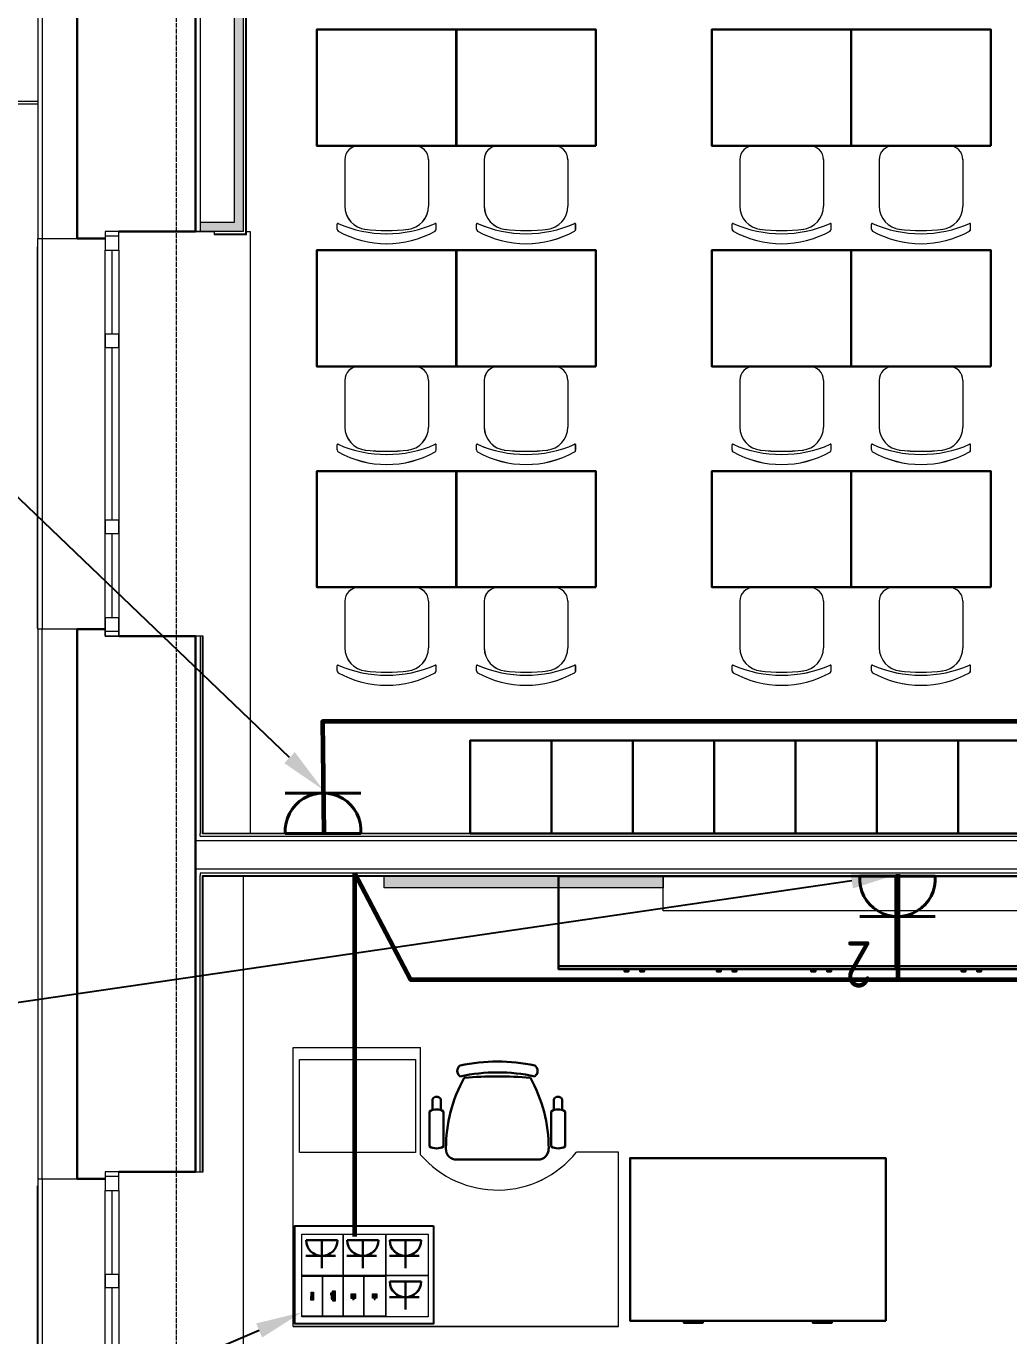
# Model space of a CAD drawing. Header units: millimetres. Extents: x -32 to 417638015, y -35 to 175284279.
# Drawn here: x 1029691 to 1033920, y 78476 to 84110 of the extents above; entities that cross this region are included whole.
import ezdxf
from ezdxf import colors
from ezdxf.entities.mleader import LeaderData, LeaderLine
from ezdxf.math import Vec2, Vec3

# ---------------------------------------------------------------- set-up
doc = ezdxf.new("R2010")
doc.units = ezdxf.units.MM
doc.linetypes.add('ADSK_Линия сетки', pattern=[25, 20, -2.5, 0, -2.5])
for name, color, linetype, lineweight in [('_ Окна', 7, 'Continuous', 9), ('_ЭМ_В полу', 26, 'Кабель в трубе', 60), ('_ЭМ_гофра', 5, 'Continuous', 60), ('_ЭМ_ТХобщее_слой', 7, 'Continuous', 30), ('Обобщенные модели', 7, 'Continuous', 18), ('Окна', 7, 'Continuous', 9), ('Оси', 253, 'Continuous', 9), ('Перекрытие', 7, 'Continuous', 18), ('Стены внутренние', 7, 'Continuous', 18), ('Стены наружные', 7, 'Continuous', 18), ('Стены несущие', 7, 'Continuous', 30), ('Стены отделка', 7, 'Continuous', 30), ('Стены перегородки', 7, 'Continuous', 30), ('Стены штриховка', 7, 'Continuous', 9), ('ТХ', 5, 'Continuous', 0), ('ШТРИХОВКА', 252, 'Continuous', 15), ('Электро', 250, 'Continuous', 25), ('ЭМ', 5, 'Continuous', 40), ('ЭОМ_Кабель Быт. розеток', 5, 'Continuous', 30), ('ЭОМ_Кабель для СУП', 150, 'Continuous', 9)]:
    doc.layers.add(name, color=color, linetype=linetype, lineweight=lineweight)
for name, color, linetype in [('_ЭМ_Надписи', 7, 'Continuous'), ('PDF _СС_розетки', 7, 'Continuous'), ('ВНУТРЯНКА', 1, 'Continuous'), ('ЭОМ_Лотки рабочие', 5, 'Continuous')]:
    doc.layers.add(name, color=color, linetype=linetype)
doc.layers.add('PDF _ЭОМ _розетки', color=7, linetype='Continuous', true_color=0xeb0000)
doc.styles.add('ELine', font='txt.shx')
doc.styles.add('ЭОМ', font='isocpeur.ttf', dxfattribs={"width": 0.85, "height": 250})
doc.linetypes.add('TRAY', pattern='A,12.119257,["_",ELine,S=4.5,R=90,X=0,Y=-1.555839],0.750382,["_",ELine,S=4.5,R=0,X=0,Y=-0.805849],1.314849,["_",ELine,S=4.5,R=0,X=0,Y=-0.805849],2.250029,["_",ELine,S=4.5,R=90,X=0,Y=-1.555839],13.565483', length=30)
doc.linetypes.add('Кабель в трубе', pattern='A,8,[133,ltypeshp.shx,S=1,R=0,X=10,Y=1.3],-3,[130,ltypeshp.shx,S=1.5,R=-45,X=-1.5,Y=0],8', length=19)

# ---------------------------------------------------------------- blocks, each defined once
blk = doc.blocks.new('Стул ученич штабелир №5-7')
at = {"color": 0, "linetype": 'ByBlock', "lineweight": -2}
for p, q in [((-120.1, 0), (120.1, 0)), ((-120.1, 0), (120.1, 0)), ((-179.9, -60), (-179.9, -260.3)), ((-179.9, -60), (-179.9, -260.3)), ((180.1, -60), (180.1, -260.3)), ((180.1, -60), (180.1, -260.3)), ((-213.4, -359), (-213.4, -337.3)), ((-213.4, -359), (-213.4, -337.3)), ((213.6, -359), (213.6, -337.3)), ((213.6, -359), (213.6, -337.3))]:
    blk.add_line(p, q, dxfattribs=at)
for centre, radius, start, end in [((-119.9, -60), 60, 90, 180), ((-119.9, -60), 60, 90, 180), ((120.1, -60), 60, 0, 90), ((120.1, -60), 60, 0, 90), ((-79.9, -260.3), 100, 180, 264.2584), ((-79.9, -260.3), 100, 180, 264.2584), ((80.1, -260.3), 100, 275.7416, 0), ((80.1, -260.3), 100, 275.7416, 0), ((-210.4, -337.3), 3, 63.8978, 180), ((-210.4, -337.3), 3, 63.8978, 180), ((0.1, 142.3), 520.8, 246.3195, 293.6805), ((0.1, 142.3), 520.8, 246.3195, 293.6805), ((210.6, -337.3), 3, 0, 116.1022), ((210.6, -337.3), 3, 0, 116.1022), ((-203.4, -359), 10, 180, 238.0683), ((-203.4, -359), 10, 180, 238.0683), ((0.1, 9), 430.5, 240.9917, 299.0083), ((0.1, 9), 430.5, 240.9917, 299.0083), ((0.1, 435.5), 800.4, 263.247, 276.753), ((0.1, 435.5), 800.4, 263.247, 276.753), ((203.6, -359), 10, 301.9317, 0), ((203.6, -359), 10, 301.9317, 0)]:
    blk.add_arc(centre, radius, start, end, dxfattribs=at)
blk = doc.blocks.new('ТХ 3 этаж')
at = {"lineweight": 0}
h = blk.add_hatch(color=8, dxfattribs=at)
h.dxf.hatch_style = 1
h.paths.add_polyline_path([(3112.5, 28725.7), (3112.5, 28675.7), (1912.5, 28675.7), (1912.5, 28725.7)])
at = {"color": 8, "linetype": 'Continuous'}
for p, q in [((2662.5, 28337.7), (4112.5, 28337.7)), ((4112.5, 28337.7), (5562.5, 28337.7)), ((2119.2, 27764.9), (2119.2, 27719.3)), ((2155.9, 27764.8), (2155.9, 27719.1)), ((2641.6, 27764.8), (2641.6, 27719.1)), ((2678.4, 27764.9), (2678.3, 27719.3)), ((2107.2, 27713.5), (2107.2, 27562.3)), ((2167.4, 27713.5), (2167.4, 27562.3)), ((2630.1, 27713.5), (2630.1, 27562.3)), ((2690.4, 27713.5), (2690.4, 27562.3)), ((2223.7, 27506.1), (2573.8, 27506.1))]:
    blk.add_line(p, q, dxfattribs=at)
at = {"color": 8, "linetype": 'Continuous', "lineweight": 5}
for p, q in [((1520.5, 26787.7), (1520.5, 27987.7)), ((1520.5, 27987.7), (2068.4, 27987.7)), ((2068.4, 27526.7), (2068.4, 27987.7)), ((2920.5, 27537.7), (2739.6, 27537.7)), ((2920.5, 26787.7), (2920.5, 27537.7)), ((2920.5, 26787.7), (2920.5, 27537.7)), ((2920.5, 26787.7), (1520.5, 26787.7)), ((1520.5, 26787.7), (2920.5, 26787.7))]:
    blk.add_line(p, q, dxfattribs=at)
at = {"color": 8}
for points in [[(2222.5, 31868.3), (1622.5, 31868.3), (1622.5, 32368.3), (2222.5, 32368.3)], [(2822.5, 31868.3), (2222.5, 31868.3), (2222.5, 32368.3), (2822.5, 32368.3)], [(3922.5, 31868.3), (3322.5, 31868.3), (3322.5, 32368.3), (3922.5, 32368.3)], [(4522.5, 31868.3), (3922.5, 31868.3), (3922.5, 32368.3), (4522.5, 32368.3)], [(2222.5, 30918.3), (1622.5, 30918.3), (1622.5, 31418.3), (2222.5, 31418.3)], [(2822.5, 30918.3), (2222.5, 30918.3), (2222.5, 31418.3), (2822.5, 31418.3)], [(3922.5, 30918.3), (3322.5, 30918.3), (3322.5, 31418.3), (3922.5, 31418.3)], [(4522.5, 30918.3), (3922.5, 30918.3), (3922.5, 31418.3), (4522.5, 31418.3)], [(2222.5, 29968.3), (1622.5, 29968.3), (1622.5, 30468.3), (2222.5, 30468.3)], [(2822.5, 29968.3), (2222.5, 29968.3), (2222.5, 30468.3), (2822.5, 30468.3)], [(3922.5, 29968.3), (3322.5, 29968.3), (3322.5, 30468.3), (3922.5, 30468.3)], [(4522.5, 29968.3), (3922.5, 29968.3), (3922.5, 30468.3), (4522.5, 30468.3)]]:
    blk.add_lwpolyline(points, close=True, dxfattribs=at)
for points in [[(2632.5, 29309.7), (2282.5, 29309.7), (2282.5, 28909.7), (2632.5, 28909.7), (2632.5, 29309.7)], [(2982.5, 29309.7), (2632.5, 29309.7), (2632.5, 28909.7), (2982.5, 28909.7), (2982.5, 29309.7)], [(3332.5, 29309.7), (2982.5, 29309.7), (2982.5, 28909.7), (3332.5, 28909.7), (3332.5, 29309.7)], [(3682.5, 29309.7), (3332.5, 29309.7), (3332.5, 28909.7), (3682.5, 28909.7), (3682.5, 29309.7)], [(4032.5, 29309.7), (3682.5, 29309.7), (3682.5, 28909.7), (4032.5, 28909.7), (4032.5, 29309.7)], [(4382.5, 29309.7), (4032.5, 29309.7), (4032.5, 28909.7), (4382.5, 28909.7), (4382.5, 29309.7)], [(4732.5, 29309.7), (4382.5, 29309.7), (4382.5, 28909.7), (4732.5, 28909.7), (4732.5, 29309.7)]]:
    blk.add_lwpolyline(points, dxfattribs=at)
at = {"color": 8, "lineweight": 0}
blk.add_lwpolyline([(3112.5, 28725.7), (3112.5, 28675.7), (1912.5, 28675.7), (1912.5, 28725.7), (3112.5, 28725.7)], dxfattribs=at)
at = {"color": 8, "linetype": 'Continuous'}
for points in [[(2662.5, 28725.7), (2662.5, 28325.7), (4112.5, 28325.7), (4112.5, 28725.7)], [(4112.5, 28725.7), (4112.5, 28325.7), (5562.5, 28325.7), (5562.5, 28725.7)], [(2963.8, 28325.7), (2946.4, 28325.7), (2946.4, 28315.4), (2963.8, 28315.4)], [(3031.5, 28325.7), (3014.1, 28325.7), (3014.1, 28315.4), (3031.5, 28315.4)], [(3360.7, 28325.7), (3343.3, 28325.7), (3343.3, 28315.4), (3360.7, 28315.4)], [(3428.4, 28325.7), (3411, 28325.7), (3411, 28315.4), (3428.4, 28315.4)], [(3767.7, 28325.7), (3750.3, 28325.7), (3750.3, 28315.4), (3767.7, 28315.4)], [(3835.4, 28325.7), (3818, 28325.7), (3818, 28315.4), (3835.4, 28315.4)], [(4413.8, 28325.7), (4396.4, 28325.7), (4396.4, 28315.4), (4413.8, 28315.4)], [(4481.5, 28325.7), (4464.1, 28325.7), (4464.1, 28315.4), (4481.5, 28315.4)], [(4070.5, 26812.7), (2970.5, 26812.7), (2970.5, 27512.7), (4070.5, 27512.7)]]:
    blk.add_lwpolyline(points, close=True, dxfattribs=at)
at = {"color": 8, "linetype": 'Continuous', "lineweight": 5}
for points in [[(5112.5, 28575.7), (3112.5, 28575.7), (3112.5, 28725.7), (5112.5, 28725.7)], [(1546.9, 27936.4), (2046.9, 27936.4), (2046.9, 27536.4), (1546.9, 27536.4)]]:
    blk.add_lwpolyline(points, close=True, dxfattribs=at)
at = {"color": 8, "linetype": 'Continuous'}
for points in [[(3283.7, 26812.7), (3283.7, 26803.7), (3201.9, 26803.7), (3201.9, 26812.7)], [(3757.2, 26812.7), (3757.2, 26803.7), (3839, 26803.7), (3839, 26812.7)]]:
    blk.add_lwpolyline(points, dxfattribs=at)
for centre, radius, start, end in [((2254.8, 27887.2), 28.1, 124.2915, 235.7083), ((2399.5, 27180.4), 747.5, 77.602, 102.3978), ((2544.1, 27887.2), 28.1, 304.2901, 55.7096), ((2802.2, 27554.5), 624.5, 150.9068, 180.1215), ((2399.5, 27133.9), 747.5, 77.602, 102.3978), ((2399.5, 26102.1), 1761.9, 85.3938, 94.6546), ((1995.4, 27554.5), 624.5, 359.878, 29.1059), ((2137.6, 27756.3), 20.2, 24.8955, 155.3354), ((2660, 27756.4), 20.2, 24.8955, 155.3354), ((2137.3, 27663.5), 58.4, 58.951, 121.0488), ((2660.3, 27663.5), 58.4, 58.951, 121.0488), ((2137.3, 27612.4), 58.4, 238.951, 301.0488), ((2660.3, 27612.4), 58.4, 238.951, 301.0488), ((2223.1, 27551.5), 45.4, 177.8135, 270.7479), ((2574.4, 27551.5), 45.4, 269.2519, 2.1866)]:
    blk.add_arc(centre, radius, start, end, dxfattribs=at)
at = {"color": 8, "linetype": 'Continuous', "lineweight": 5}
blk.add_arc((2399.4, 27812), 437, 220.7633, 321.1101, dxfattribs=at)
at = {"layer": 'ТХ', "color": 8, "lineweight": 0}
for p in [(1922.5, 31868.3), (2522.5, 31868.3), (3622.5, 31868.3), (4222.5, 31868.3), (1922.5, 30918.3), (2522.5, 30918.3), (3622.5, 30918.3), (4222.5, 30918.3), (1922.5, 29968.3), (2522.5, 29968.3), (3622.5, 29968.3), (4222.5, 29968.3)]:
    blk.add_blockref('Стул ученич штабелир №5-7', p, dxfattribs=at)
blk = doc.blocks.new('План 3 этажа')
at = {"layer": 'Стены внутренние'}
for points in [[(-5704.234, 31657.155), (-5704.234, 33927.155), (-5744.234, 33926.169), (-5744.234, 31657.155)], [(-5890.445, 31617.155), (-5704.234, 31618.155), (-5704.234, 31657.155), (-5890.445, 31657.155), (-5890.445, 31618.155)]]:
    blk.add_hatch(color=8, dxfattribs=at).paths.add_polyline_path(points)
at = {"layer": '_ Окна', "color": 8, "lineweight": 18}
for p, q in [((-6240.445, 31617.155), (-6300.445, 31617.155)), ((-6300.445, 31617.155), (-6300.445, 31537.155)), ((-6240.445, 31537.155), (-6240.445, 31617.155)), ((-6300.445, 31537.155), (-6240.445, 31537.155)), ((-6300.445, 31177.155), (-6240.445, 31177.155)), ((-6300.445, 31117.155), (-6300.445, 31177.155)), ((-6240.445, 31177.155), (-6240.445, 31117.155)), ((-6240.445, 31117.155), (-6300.445, 31117.155)), ((-6300.445, 30377.155), (-6240.445, 30377.155)), ((-6300.445, 30317.155), (-6300.445, 30377.155)), ((-6240.445, 30377.155), (-6240.445, 30317.155)), ((-6240.445, 30317.155), (-6300.445, 30317.155)), ((-6300.445, 29957.155), (-6240.445, 29957.155)), ((-6300.445, 29877.155), (-6300.445, 29957.155)), ((-6240.445, 29957.155), (-6240.445, 29877.155)), ((-6240.445, 29877.155), (-6300.445, 29877.155)), ((-6240.445, 27572.158), (-6300.445, 27572.158)), ((-6300.445, 27572.158), (-6300.445, 27492.158)), ((-6240.445, 27492.158), (-6240.445, 27572.158)), ((-6300.445, 27492.158), (-6240.445, 27492.158)), ((-6300.445, 27132.158), (-6240.445, 27132.158)), ((-6300.445, 27072.158), (-6300.445, 27132.158)), ((-6240.445, 27132.158), (-6240.445, 27072.158)), ((-6240.445, 27072.158), (-6300.445, 27072.158))]:
    blk.add_line(p, q, dxfattribs=at)
at = {"layer": '_ Окна', "color": 8}
for p, q in [((-6240.445, 31597.155), (-6300.445, 31597.155)), ((-6270.445, 31177.155), (-6270.445, 31537.155)), ((-6270.445, 30377.155), (-6270.445, 31117.155)), ((-6270.445, 29957.155), (-6270.445, 30317.155)), ((-6240.445, 29897.155), (-6300.445, 29897.155)), ((-6240.445, 27552.158), (-6300.445, 27552.158)), ((-6270.445, 27132.158), (-6270.445, 27492.158)), ((-6270.445, 26332.158), (-6270.445, 27072.158))]:
    blk.add_line(p, q, dxfattribs=at)
at = {"layer": 'Обобщенные модели', "color": 8}
for p, q in [((-6590.445, 32177.334), (-6689.586, 32177.334)), ((-6689.586, 32167.334), (-6590.445, 32167.334))]:
    blk.add_line(p, q, dxfattribs=at)
at = {"layer": 'Окна', "color": 8}
for p, q in [((-6300.445, 31617.155), (-6300.445, 31537.155)), ((-6240.445, 31617.155), (-6300.445, 31617.155)), ((-6240.445, 31537.155), (-6240.445, 31617.155)), ((-6300.445, 31177.155), (-6300.445, 31537.155)), ((-6240.445, 31537.155), (-6240.445, 31177.155)), ((-6300.445, 31177.155), (-6300.445, 31117.155)), ((-6240.445, 31117.155), (-6240.445, 31177.155)), ((-6300.445, 30377.155), (-6300.445, 31117.155)), ((-6240.445, 31117.155), (-6240.445, 30377.155)), ((-6300.445, 30377.155), (-6300.445, 30317.155)), ((-6240.445, 30317.155), (-6240.445, 30377.155)), ((-6300.445, 29957.155), (-6300.445, 30317.155)), ((-6240.445, 30317.155), (-6240.445, 29957.155)), ((-6300.445, 29957.155), (-6300.445, 29877.155)), ((-6240.445, 29877.155), (-6240.445, 29957.155)), ((-6300.445, 29877.155), (-6240.445, 29877.155)), ((-6300.445, 27572.158), (-6300.445, 27492.158)), ((-6240.445, 27572.158), (-6300.445, 27572.158)), ((-6240.445, 27492.158), (-6240.445, 27572.158)), ((-6300.445, 27132.158), (-6300.445, 27492.158)), ((-6240.445, 27492.158), (-6240.445, 27132.158)), ((-6300.445, 27132.158), (-6300.445, 27072.158)), ((-6240.445, 27072.158), (-6240.445, 27132.158)), ((-6300.445, 26332.158), (-6300.445, 27072.158)), ((-6240.445, 27072.158), (-6240.445, 26332.158))]:
    blk.add_line(p, q, dxfattribs=at)
at = {"layer": 'Оси', "color": 8, "linetype": 'ADSK_Линия сетки'}
blk.add_line((-5993.092, -3523.688), (-5993.092, 44268.966), dxfattribs=at)
at = {"layer": 'Перекрытие', "color": 8}
for p, q in [((-5830.445, 31616.675), (-6240.445, 31616.675)), ((-5674.234, 31616.675), (-5692.33, 31616.675)), ((-5674.234, 29028.133), (-5674.234, 31616.675)), ((-5704.234, 25844.158), (-5704.234, 28844.209))]:
    blk.add_line(p, q, dxfattribs=at)
at = {"layer": 'Стены наружные', "color": 8}
for p, q in [((-6590.445, 29907.155), (-6590.445, 31587.155)), ((-6570.445, 31587.155), (-6570.445, 29907.155)), ((-6591.445, 29911.675), (-6591.445, 31551.675)), ((-6590.445, 31551.675), (-6591.445, 31551.675)), ((-6591.445, 29911.675), (-6590.445, 29911.675)), ((-6591.445, 25870.896), (-6591.445, 27510.896)), ((-6591.445, 27510.896), (-6590.445, 27510.896)), ((-6590.445, 27542.158), (-6590.445, 25877.158)), ((-6570.445, 27542.158), (-6570.445, 25877.158))]:
    blk.add_line(p, q, dxfattribs=at)
at = {"layer": 'Стены несущие', "color": 8}
for p, q in [((-6420.445, 31587.155), (-6420.445, 33952.155)), ((-6420.445, 33952.155), (-6420.445, 31588.155)), ((-5910.445, 31617.155), (-5910.445, 33927.155)), ((-6240.445, 31617.155), (-5910.445, 31617.155)), ((-6420.445, 31587.155), (-6300.445, 31587.155)), ((-6300.445, 29907.155), (-6420.445, 29907.155)), ((-6420.445, 29907.155), (-6420.445, 27542.158)), ((-5910.445, 29877.155), (-6240.445, 29877.155)), ((-5910.445, 27572.158), (-5910.445, 29877.155)), ((-6240.445, 27572.158), (-5910.445, 27572.158)), ((-6420.445, 27542.158), (-6300.445, 27542.158))]:
    blk.add_line(p, q, dxfattribs=at)
at = {"layer": 'Стены отделка', "color": 8, "lineweight": 9}
for p, q in [((-6590.445, 33952.155), (-6590.445, 31587.155)), ((-6570.445, 33952.155), (-6570.445, 31587.155)), ((-5890.445, 33927.155), (-5890.445, 31657.155)), ((-5704.234, 31617.155), (-5704.234, 33927.155)), ((-5692.234, 31607.155), (-5692.234, 33937.155)), ((-5744.234, 33887.155), (-5744.234, 31657.155)), ((-5910.445, 31617.155), (-5910.445, 31617.155)), ((-5704.234, 31617.155), (-5910.445, 31617.155)), ((-5744.234, 31657.155), (-5890.445, 31657.155)), ((-5890.445, 31657.155), (-5890.445, 31617.155)), ((-5830.445, 31617.155), (-5830.445, 31605.155)), ((-6590.445, 31587.155), (-6420.445, 31587.155)), ((-5830.445, 31605.155), (-5694.234, 31605.155)), ((-6590.445, 29907.155), (-6590.445, 27542.158)), ((-6420.445, 29907.155), (-6590.445, 29907.155)), ((-6570.445, 27542.158), (-6570.445, 29907.155)), ((-5878.445, 29877.155), (-5910.445, 29877.155)), ((-5878.445, 29028.209), (-5878.445, 29877.155)), ((-5890.445, 29016.209), (-5890.445, 29028.209)), ((-499.255, 29028.209), (-5878.445, 29028.209)), ((-5890.445, 29016.209), (-493.255, 29016.209)), ((207.343, 28856.209), (-5890.445, 28856.209)), ((-5890.445, 28856.209), (-5890.445, 28846.209)), ((-5878.445, 28844.209), (195.343, 28844.209)), ((-5878.445, 27572.158), (-5878.445, 28844.209)), ((-5910.445, 27572.158), (-5878.445, 27572.158)), ((-5890.445, 27573.158), (-5890.445, 27572.158)), ((-6590.445, 27542.158), (-6420.445, 27542.158))]:
    blk.add_line(p, q, dxfattribs=at)
at = {"layer": 'Стены перегородки', "color": 8, "lineweight": 18}
for p, q in [((247.343, 28996.209), (-5910.445, 28996.209)), ((-5910.445, 28876.209), (247.343, 28876.209))]:
    blk.add_line(p, q, dxfattribs=at)
at = {"layer": 'Стены штриховка', "color": 8}
for p, q in [((-5694.234, 31605.155), (-5694.234, 33939.155)), ((-5830.445, 31607.155), (-5692.234, 31607.155)), ((-5694.234, 31605.155), (-5692.234, 31605.155)), ((-5692.234, 31605.155), (-5692.234, 31607.155)), ((-5890.445, 29877.155), (-5890.445, 29028.209)), ((-5880.445, 29026.209), (-5880.445, 29877.155)), ((-497.255, 29026.209), (-5880.445, 29026.209)), ((-5890.445, 27573.158), (-5890.445, 28846.209)), ((-5880.445, 28846.209), (201.343, 28846.209)), ((-5880.445, 27572.158), (-5880.445, 28846.209))]:
    blk.add_line(p, q, dxfattribs=at)
at = {"layer": 'ЭОМ_Лотки рабочие'}
blk.add_blockref('ТХ 3 этаж', (-7010.895, 118.542), dxfattribs=at)
blk = doc.blocks.new('_ЭМ_ТХ2_3 этаж_нов')
at = {"lineweight": 0}
h = blk.add_hatch(color=8, dxfattribs=at)
h.dxf.hatch_style = 1
h.paths.add_polyline_path([(2094.6, 28690.3), (2094.6, 28640.3), (894.6, 28640.3), (894.6, 28690.3)])
at = {"color": 8, "linetype": 'Continuous'}
for p, q in [((1644.6, 28302.3), (3094.6, 28302.3)), ((3094.6, 28302.3), (4544.6, 28302.3)), ((1101.4, 27729.6), (1101.4, 27684)), ((1138.1, 27729.5), (1138.1, 27683.8)), ((1623.8, 27729.5), (1623.8, 27683.8)), ((1660.6, 27729.6), (1660.5, 27684)), ((1089.4, 27678.2), (1089.4, 27527)), ((1149.6, 27678.2), (1149.6, 27527)), ((1612.3, 27678.2), (1612.3, 27527)), ((1672.6, 27678.2), (1672.6, 27527)), ((1205.9, 27470.7), (1556, 27470.7))]:
    blk.add_line(p, q, dxfattribs=at)
at = {"color": 8, "linetype": 'Continuous', "lineweight": 5}
for p, q in [((502.6, 26752.3), (502.6, 27952.3)), ((502.6, 27952.3), (1050.6, 27952.3)), ((1050.6, 27491.3), (1050.6, 27952.3)), ((1902.6, 27502.3), (1721.8, 27502.3)), ((1902.6, 26752.3), (1902.6, 27502.3)), ((1902.6, 26752.3), (1902.6, 27502.3)), ((1902.6, 26752.3), (502.6, 26752.3)), ((502.6, 26752.3), (1902.6, 26752.3))]:
    blk.add_line(p, q, dxfattribs=at)
at = {"color": 8}
for points in [[(1204.6, 31833), (604.6, 31833), (604.6, 32333), (1204.6, 32333)], [(1804.6, 31833), (1204.6, 31833), (1204.6, 32333), (1804.6, 32333)], [(2904.6, 31833), (2304.6, 31833), (2304.6, 32333), (2904.6, 32333)], [(3504.6, 31833), (2904.6, 31833), (2904.6, 32333), (3504.6, 32333)], [(1204.6, 30883), (604.6, 30883), (604.6, 31383), (1204.6, 31383)], [(1804.6, 30883), (1204.6, 30883), (1204.6, 31383), (1804.6, 31383)], [(2904.6, 30883), (2304.6, 30883), (2304.6, 31383), (2904.6, 31383)], [(3504.6, 30883), (2904.6, 30883), (2904.6, 31383), (3504.6, 31383)], [(1204.6, 29933), (604.6, 29933), (604.6, 30433), (1204.6, 30433)], [(1804.6, 29933), (1204.6, 29933), (1204.6, 30433), (1804.6, 30433)], [(2904.6, 29933), (2304.6, 29933), (2304.6, 30433), (2904.6, 30433)], [(3504.6, 29933), (2904.6, 29933), (2904.6, 30433), (3504.6, 30433)]]:
    blk.add_lwpolyline(points, close=True, dxfattribs=at)
for points in [[(1614.6, 29274.3), (1264.6, 29274.3), (1264.6, 28874.3), (1614.6, 28874.3), (1614.6, 29274.3)], [(1964.6, 29274.3), (1614.6, 29274.3), (1614.6, 28874.3), (1964.6, 28874.3), (1964.6, 29274.3)], [(2314.6, 29274.3), (1964.6, 29274.3), (1964.6, 28874.3), (2314.6, 28874.3), (2314.6, 29274.3)], [(2664.6, 29274.3), (2314.6, 29274.3), (2314.6, 28874.3), (2664.6, 28874.3), (2664.6, 29274.3)], [(3014.6, 29274.3), (2664.6, 29274.3), (2664.6, 28874.3), (3014.6, 28874.3), (3014.6, 29274.3)], [(3364.6, 29274.3), (3014.6, 29274.3), (3014.6, 28874.3), (3364.6, 28874.3), (3364.6, 29274.3)], [(3714.6, 29274.3), (3364.6, 29274.3), (3364.6, 28874.3), (3714.6, 28874.3), (3714.6, 29274.3)]]:
    blk.add_lwpolyline(points, dxfattribs=at)
at = {"color": 8, "lineweight": 0}
blk.add_lwpolyline([(2094.6, 28690.3), (2094.6, 28640.3), (894.6, 28640.3), (894.6, 28690.3), (2094.6, 28690.3)], dxfattribs=at)
at = {"color": 8, "linetype": 'Continuous'}
for points in [[(1644.6, 28690.3), (1644.6, 28290.3), (3094.6, 28290.3), (3094.6, 28690.3)], [(3094.6, 28690.3), (3094.6, 28290.3), (4544.6, 28290.3), (4544.6, 28690.3)], [(1946, 28290.3), (1928.6, 28290.3), (1928.6, 28280.1), (1946, 28280.1)], [(2013.7, 28290.3), (1996.3, 28290.3), (1996.3, 28280.1), (2013.7, 28280.1)], [(2342.9, 28290.3), (2325.5, 28290.3), (2325.5, 28280.1), (2342.9, 28280.1)], [(2410.6, 28290.3), (2393.2, 28290.3), (2393.2, 28280.1), (2410.6, 28280.1)], [(2749.9, 28290.3), (2732.5, 28290.3), (2732.5, 28280.1), (2749.9, 28280.1)], [(2817.6, 28290.3), (2800.2, 28290.3), (2800.2, 28280.1), (2817.6, 28280.1)], [(3396, 28290.3), (3378.6, 28290.3), (3378.6, 28280.1), (3396, 28280.1)], [(3463.7, 28290.3), (3446.3, 28290.3), (3446.3, 28280.1), (3463.7, 28280.1)], [(3052.6, 26777.3), (1952.6, 26777.3), (1952.6, 27477.3), (3052.6, 27477.3)]]:
    blk.add_lwpolyline(points, close=True, dxfattribs=at)
at = {"color": 8, "linetype": 'Continuous', "lineweight": 5}
for points in [[(4094.6, 28540.3), (2094.6, 28540.3), (2094.6, 28690.3), (4094.6, 28690.3)], [(529.1, 27901.1), (1029.1, 27901.1), (1029.1, 27501.1), (529.1, 27501.1)]]:
    blk.add_lwpolyline(points, close=True, dxfattribs=at)
at = {"color": 8, "linetype": 'Continuous'}
for points in [[(2265.9, 26777.3), (2265.9, 26768.3), (2184.1, 26768.3), (2184.1, 26777.3)], [(2739.4, 26777.3), (2739.4, 26768.3), (2821.2, 26768.3), (2821.2, 26777.3)]]:
    blk.add_lwpolyline(points, dxfattribs=at)
for centre, radius, start, end in [((1381.7, 27145), 747.5, 77.602, 102.3978), ((1237, 27851.9), 28.1, 124.2915, 235.7083), ((1381.7, 27098.5), 747.5, 77.602, 102.3978), ((1526.3, 27851.9), 28.1, 304.2901, 55.7096), ((1784.4, 27519.2), 624.5, 150.9068, 180.1215), ((1381.7, 26066.7), 1761.9, 85.3938, 94.6546), ((977.6, 27519.2), 624.5, 359.878, 29.1059), ((1119.8, 27721), 20.2, 24.8955, 155.3354), ((1642.2, 27721), 20.2, 24.8955, 155.3354), ((1119.5, 27628.1), 58.4, 58.951, 121.0488), ((1642.5, 27628.1), 58.4, 58.951, 121.0488), ((1119.5, 27577), 58.4, 238.951, 301.0488), ((1205.3, 27516.1), 45.4, 177.8135, 270.7479), ((1556.6, 27516.1), 45.4, 269.2519, 2.1866), ((1642.5, 27577), 58.4, 238.951, 301.0488)]:
    blk.add_arc(centre, radius, start, end, dxfattribs=at)
at = {"color": 8, "linetype": 'Continuous', "lineweight": 5}
blk.add_arc((1381.6, 27776.7), 437, 220.7633, 321.1101, dxfattribs=at)
at = {"layer": 'ТХ', "color": 8, "lineweight": 0}
for p in [(904.6, 31833), (1504.6, 31833), (2604.6, 31833), (3204.6, 31833), (904.6, 30883), (1504.6, 30883), (2604.6, 30883), (3204.6, 30883), (904.6, 29933), (1504.6, 29933), (2604.6, 29933), (3204.6, 29933)]:
    blk.add_blockref('Стул ученич штабелир №5-7', p, dxfattribs=at)
blk = doc.blocks.new('розетк для люка')
at = {"layer": 'ВНУТРЯНКА', "color": 5, "lineweight": 30, "ltscale": 100, "transparency": 33554687}
blk.add_line((-67.1, -58.8), (-67.1, 69), dxfattribs=at)
at = {"layer": 'Электро', "color": 5, "lineweight": 30, "transparency": 33554687}
for p, q in [((0, 67.3), (0, -67.3)), ((0, 0), (-120.1, 0))]:
    blk.add_line(p, q, dxfattribs=at)
blk.add_ellipse((0.1, 0), major_axis=(47.6, 47.6), ratio=1, start_param=0.787621, end_param=3.924768, dxfattribs=at)
blk = doc.blocks.new('Люк на 6 мест')
h = blk.add_hatch(color=256)
h.dxf.hatch_style = 1
h.paths.add_polyline_path([(-284.6, 515.7), (-284.6, 526.8), (-319.2, 527), (-319.2, 515.9)])
h = blk.add_hatch(color=256)
h.dxf.hatch_style = 1
h.paths.add_polyline_path([(-323.7, 435.1), (-323.7, 435.1), (-313, 442.8), (-289.1, 442.7), (-279.4, 435), (-279.4, 435), (-279.3, 422.8), (-323.6, 422.8)])
h = blk.add_hatch(color=256)
h.dxf.hatch_style = 1
h.paths.add_polyline_path([(-311.7, 334.8), (-311.7, 341.7), (-317.2, 341.7), (-317.3, 347.2), (-311.8, 347.2), (-311.8, 354.1), (-292.5, 354.1), (-292.5, 334.9)])
h = blk.add_hatch(color=256)
h.dxf.hatch_style = 1
h.paths.add_polyline_path([(-311.3, 243.2), (-311.3, 250.1), (-316.8, 250.1), (-316.8, 255.6), (-311.3, 255.6), (-311.3, 262.4), (-292, 262.5), (-292, 243.2)])
for p, q in [((-323.6, 422.8), (-323.7, 435.1)), ((-323.7, 435.1), (-323.7, 435.1)), ((-279.3, 422.8), (-323.6, 422.8)), ((-289.1, 442.7), (-296.8, 442.7)), ((-296.8, 442.7), (-296.8, 435)), ((-289.1, 435), (-289.1, 442.7)), ((-289.1, 435), (-279.4, 435)), ((-279.4, 435), (-279.3, 422.8))]:
    blk.add_line(p, q)
for points in [[(-215.5, 477.1), (-388.3, 476.8), (-388.3, 565.7), (-215.5, 566)], [(-284.6, 526.8), (-284.6, 515.7), (-319.2, 515.9), (-319.2, 527)], [(-215.5, 388.2), (-388.3, 387.9), (-388.3, 476.8), (-215.5, 477.1)], [(-215.5, 299.3), (-388.3, 299), (-388.3, 387.9), (-215.5, 388.2)], [(-215.8, 205.5), (-388.7, 205.1), (-388.3, 299), (-215.5, 299.3)]]:
    blk.add_lwpolyline(points, close=True)
for points in [[(-311.8, 347.2), (-317.3, 347.2), (-317.2, 341.7), (-311.7, 341.7)], [(-311.8, 347.2), (-311.8, 354.1), (-292.5, 354.1)], [(-292.5, 354.1), (-292.5, 334.9), (-311.7, 334.8), (-311.7, 341.7)], [(-311.3, 255.6), (-316.8, 255.6), (-316.8, 250.1), (-311.3, 250.1)], [(-292, 262.5), (-292, 243.2), (-311.3, 243.2), (-311.3, 250.1)], [(-311.3, 255.6), (-311.3, 262.4), (-292, 262.5)]]:
    blk.add_lwpolyline(points)
at = {"layer": 'PDF _СС_розетки', "linetype": 'Continuous', "lineweight": 20, "transparency": 33554687}
for points in [[(-391.2, 566), (-213.4, 566), (-213.4, 388.2), (-391.2, 388.2)], [(-391.2, 388.2), (-213.4, 388.2), (-213.4, 205.3), (-391.2, 205.3)], [(-391.2, 388.2), (-213.4, 388.2), (-213.4, 205.3), (-391.2, 205.3)], [(-391.2, 205.3), (-213.4, 205.3), (-213.4, 22.4), (-391.2, 22.4)]]:
    blk.add_lwpolyline(points, close=True, dxfattribs=at)
at = {"layer": 'PDF _ЭОМ _розетки', "color": 3, "linetype": 'Continuous', "lineweight": 25, "transparency": 33554687}
blk.add_lwpolyline([(0, 0), (-421.6, 0), (-421.6, 596.5), (0, 596.5)], close=True, dxfattribs=at)
at = {"layer": 'PDF _ЭОМ _розетки', "color": 7, "linetype": 'Continuous', "lineweight": 20, "transparency": 33554687}
for points in [[(-35.6, 388.2), (-213.4, 388.2), (-213.4, 566), (-35.6, 566)], [(-35.6, 205.3), (-213.4, 205.3), (-213.4, 388.2), (-35.6, 388.2)], [(-35.6, 22.4), (-213.4, 22.4), (-213.4, 205.3), (-35.6, 205.3)]]:
    blk.add_lwpolyline(points, close=True, dxfattribs=at)
at = {"layer": 'ВНУТРЯНКА', "color": 5, "lineweight": 30, "ltscale": 100, "transparency": 33554687}
for p, q in [((-129, 244.7), (-129, 372.6)), ((-128.8, 244.7), (-128.8, 372.6)), ((-306.8, 61.8), (-306.8, 189.7)), ((-306.6, 61.8), (-306.6, 189.7)), ((-128.8, 61.8), (-128.8, 189.7))]:
    blk.add_line(p, q, dxfattribs=at)
at = {"layer": 'ВНУТРЯНКА', "color": 1, "lineweight": 30, "ltscale": 100, "transparency": 33554687}
blk.add_line((-129, 61.8), (-129, 189.7), dxfattribs=at)
at = {"layer": 'Электро', "color": 5, "lineweight": 30, "transparency": 33554687}
for p, q in [((-61.9, 370.8), (-61.9, 236.3)), ((-61.7, 370.8), (-61.7, 236.3)), ((-61.9, 303.6), (-181.9, 303.6)), ((-61.7, 303.6), (-181.8, 303.6)), ((-239.5, 188), (-239.5, 53.4)), ((-61.7, 188), (-61.7, 53.4)), ((-239.7, 120.7), (-359.7, 120.7)), ((-239.5, 120.7), (-359.6, 120.7)), ((-61.7, 120.7), (-181.8, 120.7))]:
    blk.add_line(p, q, dxfattribs=at)
at = {"layer": 'Электро', "color": 1, "lineweight": 30, "transparency": 33554687}
for p, q in [((-239.7, 188), (-239.7, 53.4)), ((-61.9, 188), (-61.9, 53.4)), ((-61.9, 120.7), (-181.9, 120.7))]:
    blk.add_line(p, q, dxfattribs=at)
at = {"layer": 'Электро', "color": 5, "lineweight": 30, "transparency": 33554687}
for centre in [(-61.7, 303.6), (-61.6, 303.6), (-239.5, 120.7), (-239.4, 120.7), (-61.6, 120.7)]:
    blk.add_ellipse(centre, major_axis=(47.6, 47.6), ratio=1, start_param=0.787621, end_param=3.924768, dxfattribs=at)
at = {"layer": 'Электро', "color": 1, "lineweight": 30, "transparency": 33554687}
blk.add_ellipse((-61.7, 120.7), major_axis=(47.6, 47.6), ratio=1, start_param=0.787621, end_param=3.924768, dxfattribs=at)
at = {"color": 5, "linetype": 'TRAY', "lineweight": 53, "transparency": 33554687}
blk.add_blockref('розетк для люка', (-61.9, 480.3), dxfattribs=at)
blk = doc.blocks.new('1м розетка IP20')
at = {"layer": 'ЭМ', "color": 5}
for p, q in [((-10.5, 162.7), (-10.5, -162.7)), ((163.1, 162.7), (163.1, -162.7)), ((-10.5, 0), (315.5, 0))]:
    blk.add_line(p, q, dxfattribs=at)
blk.add_arc((0, 0), 163.1, 266.3196, 93.6804, dxfattribs=at)
blk = doc.blocks.new('2м розетка IP20')
at = {"layer": 'ЭМ', "color": 5}
for p, q in [((-494124.5, -357092.4), (-494124.5, -356766.5)), ((-494287.3, -356918.9), (-493961.8, -356918.9)), ((-494287.3, -357092.4), (-493961.8, -357092.4))]:
    blk.add_line(p, q, dxfattribs=at)
blk.add_arc((-494124.5, -357082), 163.1, 356.3196, 183.6804, dxfattribs=at)
at = {"layer": 'ЭОМ_Кабель Быт. розеток', "color": 7, "insert": (-494016.1, -356612.2), "char_height": 200, "attachment_point": 1, "style": 'ЭОМ'}
blk.add_mtext_dynamic_manual_height_columns('2', width=91.256, gutter_width=1250, heights=[0], dxfattribs=at)

msp = doc.modelspace()

# ---------------------------------------------------------------- linework, layer by layer
at = {"layer": '_ЭМ_В полу', "ltscale": 25}
msp.add_lwpolyline([(1031106.1, 78902.8), (1031106.1, 80465.5)], dxfattribs=at)
at = {"layer": '_ЭМ_гофра', "linetype": 'ByBlock'}
for points in [[(1031250.7, 87712.5), (1036119.1, 87712.5), (1036119.1, 83773.1), (1035611.2, 83773.1), (1035611.2, 81118.9), (1030966.5, 81118.9), (1030972.1, 80637.5)], [(1035936.7, 73159.6), (1035936.7, 80007.3), (1031346.1, 80007.3), (1031106.1, 80465.5)], [(1033442.5, 80461.9), (1033442.5, 80007.3)]]:
    msp.add_lwpolyline(points, dxfattribs=at)

# ---------------------------------------------------------------- block references
at = {"layer": '_ЭМ_ТХобщее_слой', "lineweight": 50}
msp.add_blockref('_ЭМ_ТХ2_3 этаж_нов', (1030337.8, 51763.2), dxfattribs=at)
at = {"layer": 'ШТРИХОВКА'}
msp.add_blockref('План 3 этажа', (1036330.9, 51609.3), dxfattribs=at)
at = {"layer": 'ЭМ', "rotation": 89.99999999999999}
msp.add_blockref('1м розетка IP20', (1030969, 80648), dxfattribs=at)
at = {"layer": 'ЭОМ_Кабель Быт. розеток', "rotation": 180}
msp.add_blockref('2м розетка IP20', (539316.7, -276638.9), dxfattribs=at)
at = {"layer": 'ЭОМ_Кабель для СУП', "color": 217, "linetype": 'ByBlock', "lineweight": 40, "true_color": 0x93278f, "transparency": 33554687, "rotation": 90}
msp.add_blockref('Люк на 6 мест', (1031443.8, 78948.4), dxfattribs=at)

# ---------------------------------------------------------------- leaders
at = {"layer": '_ЭМ_Надписи', "color": 7, "ltscale": 5}
ml = msp.add_multileader_mtext('Standard', dxfattribs=at)
ml.set_content('{\\fGOST Common|b0|i0|c0|p34;\\W0.9;\\C256;3\\fGOST Common|b0|i0|c204|p34;ЩРС\\fGOST Common|b0|i0|c0|p34;-2\\fISOCPEUR|b0|i0|c204|p34;\\W0.85; Гр.2\\P\\W1;\\C0;Раб.место учителя, ноутбук}', color=1, style='ЭОМ')
ml.set_leader_properties()
ml.build(insert=Vec2(0, 0))
ml.multileader.update_dxf_attribs({"text_left_attachment_type": 6, "text_right_attachment_type": 6, "dogleg_length": 0, "arrow_head_size": 200})
ctx = ml.context
ctx.base_point, ctx.char_height, ctx.arrow_head_size, ctx.landing_gap_size, ctx.plane_origin = Vec3(1026940.4, 85345.2, -64.3), 250, 200, 0, Vec3(1008681.8, 95151.3, -64.3)
ctx.left_attachment, ctx.right_attachment = 6, 6
notes = []
notes.append((ctx, [(1, (1, 1, 0), (1028591.7, 85345.2, -64.3), (-1, 0), 0, [(0, [(1030877.9, 86386.9, -64.3)], 0, [])])]))
ctx.mtext.insert, ctx.mtext.width, ctx.mtext.defined_height, ctx.mtext.flow_direction = Vec3(1026940.4, 85670.2, -64.3), 2073.809, 545.6, 5
ml = msp.add_multileader_mtext('Standard', dxfattribs=at)
ml.set_content('{\\fGOST Common|b0|i0|c204|p34;\\W0.9;\\C256;3ЩРС-2\\fISOCPEUR|b0|i0|c204|p34;\\W0.85; Гр.2 Резерв\\P\\fGOST Common|b0|i0|c0|p34;\\W0.9;h=\\fGOST Common|b0|i0|c204|p34;1\\fGOST Common|b0|i0|c0|p34;.\\fGOST Common|b0|i0|c204|p34;8м}', color=1, style='ЭОМ')
ml.set_leader_properties()
ml.build(insert=Vec2(0, 0))
ml.multileader.update_dxf_attribs({"text_left_attachment_type": 6, "text_right_attachment_type": 6, "dogleg_length": 0, "arrow_head_size": 200})
ctx = ml.context
ctx.base_point, ctx.char_height, ctx.arrow_head_size, ctx.landing_gap_size, ctx.plane_origin = Vec3(1026748.5, 83284.2), 250, 200, 0, Vec3(991990.2, 96568.5)
ctx.left_attachment, ctx.right_attachment = 6, 6
notes.append((ctx, [(1, (1, 1, 0), (1028399.7, 83284.2), (-1, 0), 0, [(0, [(1030969, 80825)], 0, [])])]))
ctx.mtext.insert, ctx.mtext.width, ctx.mtext.defined_height, ctx.mtext.flow_direction = Vec3(1026748.5, 83584.2), 2273.288, 545.6, 5
ml = msp.add_multileader_mtext('Standard', dxfattribs=at)
ml.set_content('{\\fGOST Common|b0|i0|c204|p34;\\W0.9;\\C256;3ЩРС-1\\fISOCPEUR|b0|i0|c204|p34;\\W0.85; Гр.3\\Ph=2.0м\\P\\W1;\\C0;Итер. у-во}', color=1, style='ЭОМ')
ml.set_leader_properties()
ml.build(insert=Vec2(0, 0))
ml.multileader.update_dxf_attribs({"text_left_attachment_type": 6, "text_right_attachment_type": 6, "dogleg_length": 0, "arrow_head_size": 200})
ctx = ml.context
ctx.base_point, ctx.char_height, ctx.arrow_head_size, ctx.landing_gap_size, ctx.plane_origin = Vec3(1026554.3, 79698), 250, 200, 0, Vec3(1022294.8, 88028.5)
ctx.left_attachment, ctx.right_attachment = 6, 6
notes.append((ctx, [(1, (1, 1, 0), (1028204.3, 79698), (-1, 0), 0, [(0, [(1033442.5, 80461.9)], 0, [])])]))
ctx.mtext.insert, ctx.mtext.width, ctx.mtext.flow_direction = Vec3(1026554.3, 80023), 2879.263, 5
ml = msp.add_multileader_mtext('Standard', dxfattribs=at)
ml.set_content('{\\fGOST Common|b0|i0|c0|p34;\\W0.9;\\C256;3\\fGOST Common|b0|i0|c204|p34;ЩРС\\fGOST Common|b0|i0|c0|p34;-2\\fISOCPEUR|b0|i0|c204|p34;\\W0.85; Гр.3\\P\\W1;\\C0;Раб.место учителя, ноутбук}', color=1, style='ЭОМ')
ml.set_leader_properties()
ml.build(insert=Vec2(0, 0))
ml.multileader.update_dxf_attribs({"text_left_attachment_type": 6, "text_right_attachment_type": 6, "dogleg_length": 0, "arrow_head_size": 200})
ctx = ml.context
ctx.base_point, ctx.char_height, ctx.arrow_head_size, ctx.landing_gap_size, ctx.plane_origin = Vec3(1026798.6, 77541.5, -64.3), 250, 200, 0, Vec3(1008681.7, 87410.7, -64.3)
ctx.left_attachment, ctx.right_attachment = 6, 6
notes.append((ctx, [(1, (1, 1, 0), (1028449.8, 77541.5, -64.3), (-1, 0), 0, [(0, [(1030877.9, 78577, -64.3)], 0, [])])]))
ctx.mtext.insert, ctx.mtext.width, ctx.mtext.defined_height, ctx.mtext.flow_direction = Vec3(1026798.6, 77866.5, -64.3), 2073.809, 545.6, 5
for ctx, leaders in notes:
    for number, flags, end, landing, length, lines in leaders:
        leader = LeaderData()
        leader.index, (leader.has_last_leader_line, leader.has_dogleg_vector, leader.attachment_direction) = number, flags
        leader.last_leader_point, leader.dogleg_vector, leader.dogleg_length = Vec3(end), Vec3(landing), length
        for number, points, colour, breaks in lines:
            line = LeaderLine()
            line.index, line.vertices, line.color, line.breaks = number, Vec3.list(points), colors.encode_raw_color(colour), breaks
            leader.lines.append(line)
        ctx.leaders.append(leader)

doc.saveas('drawing.dxf')
